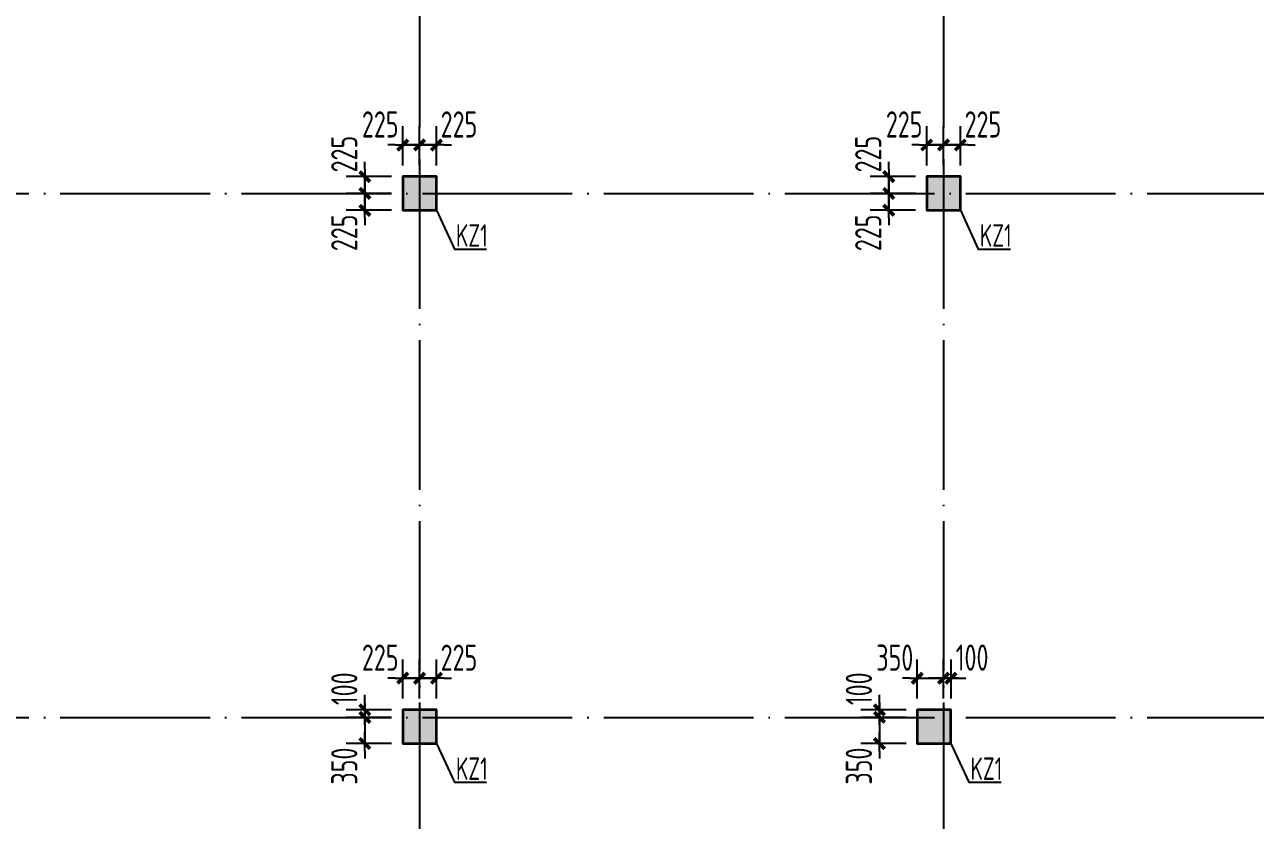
# Model space of a CAD drawing. Extents: x 8268344 to 8869063, y 669070 to 951310.
# Drawn here: x 8461431 to 8477875, y 830891 to 841524 of the extents above; entities that cross this region are included whole.
import ezdxf

# ---------------------------------------------------------------- set-up
doc = ezdxf.new("R2010")
doc.units = 0
doc.header["$LTSCALE"] = 1000
doc.linetypes.add('DOTE', pattern=[2.42, 2, -0.2, 0.02, -0.2])
doc.layers.get('0').update_dxf_attribs({"linetype": 'CONTINUOUS'})
doc.layers.get('Defpoints').update_dxf_attribs({"linetype": 'CONTINUOUS'})
for name, color, linetype in [('DIM', 3, 'CONTINUOUS'), ('DOTE', 1, 'DOTE'), ('PUB_TEXT', 7, 'CONTINUOUS'), ('柱涂实', 54, 'CONTINUOUS')]:
    doc.layers.add(name, color=color, linetype=linetype)
doc.layers.add('柱', color=2, linetype='CONTINUOUS', lineweight=35)
doc.styles.add('HZTXT', font='tssdeng.shx', dxfattribs={"width": 0.75, "bigfont": 'HZTXT.shx'})
doc.styles.add('TSSD_Dimension', font='Tssdeng.shx', dxfattribs={"width": 0.7, "bigfont": 'tssdchn.shx'})
doc.dimstyles.new('TSSD_100_100$0', dxfattribs={"dimtxt": 350, "dimasz": 100, "dimexe": 250, "dimexo": 150, "dimgap": 100, "dimtad": 1, "dimdec": 0, "dimzin": 0, "dimdsep": 46, "dimtxsty": 'TSSD_Dimension', "dimblk": '_TSDBK', "dimblk1": '_TSDBK', "dimblk2": '_TSDBK', "dimsah": 1, "dimcen": 0, "dimclrt": 7, "dimadec": 0, "dimazin": 0, "dimtfac": 1, "dimtdec": 0, "dimtix": 1, "dimtmove": 2, "dimatfit": 3, "dimldrblk": '_TSDBK', "dimfxl": 0, "dimtolj": 1, "dimtzin": 0, "dimarcsym": 0})

# ---------------------------------------------------------------- blocks, each defined once
blk = doc.blocks.new('_TSDBK')
blk.add_line((-1, 0), (1.5, 0))
at = {"const_width": 0.5}
blk.add_lwpolyline([(-0.7, -0.7), (0.7, 0.7)], dxfattribs=at)
blk = doc.blocks.new('*D1769')
at = {"layer": 'Defpoints', "color": 0}
for p in [(8472852, 832268), (8473358, 832368), (8473358, 832268)]:
    blk.add_point(p, dxfattribs=at)
at = {"layer": 'DIM', "color": 0, "lineweight": -2}
for p, q in [((8472852, 832468), (8472852, 832568)), ((8473208, 832368), (8472602, 832368)), ((8473208, 832268), (8472602, 832268)), ((8472852, 832368), (8472852, 832268)), ((8472852, 832168), (8472852, 832068))]:
    blk.add_line(p, q, dxfattribs=at)
at = {"layer": 'DIM', "color": 0, "lineweight": -2, "xscale": 100, "yscale": 100, "zscale": 100}
for p, rotation in [((8472852, 832368), 270), ((8472852, 832268), 90)]:
    blk.add_blockref('_TSDBK', p, dxfattribs=dict(at, rotation=rotation))
at = {"layer": 'DIM', "color": 7, "insert": (8472577, 832650), "char_height": 350, "attachment_point": 5, "rotation": 90, "style": 'TSSD_Dimension'}
blk.add_mtext('\\A1;100', dxfattribs=at)
blk = doc.blocks.new('*D1770')
at = {"layer": 'Defpoints', "color": 0}
for p in [(8473358, 832268), (8472852, 831918), (8473358, 831918)]:
    blk.add_point(p, dxfattribs=at)
at = {"layer": 'DIM', "color": 0, "lineweight": -2}
for p, q in [((8472852, 832368), (8472852, 832468)), ((8473208, 832268), (8472602, 832268)), ((8472852, 832268), (8472852, 831918)), ((8473208, 831918), (8472602, 831918)), ((8472852, 831818), (8472852, 831718))]:
    blk.add_line(p, q, dxfattribs=at)
at = {"layer": 'DIM', "color": 0, "lineweight": -2, "xscale": 100, "yscale": 100, "zscale": 100}
for p, rotation in [((8472852, 832268), 270), ((8472852, 831918), 90)]:
    blk.add_blockref('_TSDBK', p, dxfattribs=dict(at, rotation=rotation))
at = {"layer": 'DIM', "color": 7, "insert": (8472577, 831617), "char_height": 350, "attachment_point": 5, "rotation": 90, "style": 'TSSD_Dimension'}
blk.add_mtext('\\A1;350', dxfattribs=at)
blk = doc.blocks.new('*D1771')
at = {"layer": 'Defpoints', "color": 0}
for p in [(8473808, 832791), (8473708, 832368), (8473808, 832368)]:
    blk.add_point(p, dxfattribs=at)
at = {"layer": 'DIM', "color": 0, "lineweight": -2}
for p, q in [((8473708, 832518), (8473708, 833041)), ((8473808, 832518), (8473808, 833041)), ((8473608, 832791), (8473508, 832791)), ((8473708, 832791), (8473808, 832791)), ((8473908, 832791), (8474008, 832791))]:
    blk.add_line(p, q, dxfattribs=at)
at = {"layer": 'DIM', "color": 0, "lineweight": -2, "xscale": 100, "yscale": 100, "zscale": 100}
blk.add_blockref('_TSDBK', (8473708, 832791), dxfattribs=at)
at = {"layer": 'DIM', "color": 0, "lineweight": -2, "xscale": 100, "yscale": 100, "zscale": 100, "rotation": 180}
blk.add_blockref('_TSDBK', (8473808, 832791), dxfattribs=at)
at = {"layer": 'DIM', "color": 7, "insert": (8474090, 833066), "char_height": 350, "attachment_point": 5, "style": 'TSSD_Dimension'}
blk.add_mtext('\\A1;100', dxfattribs=at)
blk = doc.blocks.new('*D1772')
at = {"layer": 'Defpoints', "color": 0}
for p in [(8473708, 832791), (8473358, 832368), (8473708, 832368)]:
    blk.add_point(p, dxfattribs=at)
at = {"layer": 'DIM', "color": 0, "lineweight": -2}
for p, q in [((8473358, 832518), (8473358, 833041)), ((8473708, 832518), (8473708, 833041)), ((8473258, 832791), (8473158, 832791)), ((8473358, 832791), (8473708, 832791)), ((8473808, 832791), (8473908, 832791))]:
    blk.add_line(p, q, dxfattribs=at)
at = {"layer": 'DIM', "color": 0, "lineweight": -2, "xscale": 100, "yscale": 100, "zscale": 100}
blk.add_blockref('_TSDBK', (8473358, 832791), dxfattribs=at)
at = {"layer": 'DIM', "color": 0, "lineweight": -2, "xscale": 100, "yscale": 100, "zscale": 100, "rotation": 180}
blk.add_blockref('_TSDBK', (8473708, 832791), dxfattribs=at)
at = {"layer": 'DIM', "color": 7, "insert": (8473057, 833066), "char_height": 350, "attachment_point": 5, "style": 'TSSD_Dimension'}
blk.add_mtext('\\A1;350', dxfattribs=at)
blk = doc.blocks.new('*D1757')
at = {"layer": 'Defpoints', "color": 0}
for p in [(8466483, 839493), (8465977, 839268), (8466483, 839268)]:
    blk.add_point(p, dxfattribs=at)
at = {"layer": 'DIM', "color": 0, "lineweight": -2}
for p, q in [((8465977, 839593), (8465977, 839693)), ((8466333, 839493), (8465727, 839493)), ((8465977, 839493), (8465977, 839268)), ((8466333, 839268), (8465727, 839268)), ((8465977, 839168), (8465977, 839068))]:
    blk.add_line(p, q, dxfattribs=at)
at = {"layer": 'DIM', "color": 0, "lineweight": -2, "xscale": 100, "yscale": 100, "zscale": 100}
for p, rotation in [((8465977, 839493), 270), ((8465977, 839268), 90)]:
    blk.add_blockref('_TSDBK', p, dxfattribs=dict(at, rotation=rotation))
at = {"layer": 'DIM', "color": 7, "insert": (8465702, 839794), "char_height": 350, "attachment_point": 5, "rotation": 90, "style": 'TSSD_Dimension'}
blk.add_mtext('\\A1;225', dxfattribs=at)
blk = doc.blocks.new('*D1758')
at = {"layer": 'Defpoints', "color": 0}
for p in [(8466483, 839268), (8465977, 839043), (8466483, 839043)]:
    blk.add_point(p, dxfattribs=at)
at = {"layer": 'DIM', "color": 0, "lineweight": -2}
for p, q in [((8465977, 839368), (8465977, 839468)), ((8466333, 839268), (8465727, 839268)), ((8465977, 839268), (8465977, 839043)), ((8466333, 839043), (8465727, 839043)), ((8465977, 838943), (8465977, 838843))]:
    blk.add_line(p, q, dxfattribs=at)
at = {"layer": 'DIM', "color": 0, "lineweight": -2, "xscale": 100, "yscale": 100, "zscale": 100}
for p, rotation in [((8465977, 839268), 270), ((8465977, 839043), 90)]:
    blk.add_blockref('_TSDBK', p, dxfattribs=dict(at, rotation=rotation))
at = {"layer": 'DIM', "color": 7, "insert": (8465702, 838742), "char_height": 350, "attachment_point": 5, "rotation": 90, "style": 'TSSD_Dimension'}
blk.add_mtext('\\A1;225', dxfattribs=at)
blk = doc.blocks.new('*D1759')
at = {"layer": 'Defpoints', "color": 0}
for p in [(8466933, 839916), (8466708, 839493), (8466933, 839493)]:
    blk.add_point(p, dxfattribs=at)
at = {"layer": 'DIM', "color": 0, "lineweight": -2}
for p, q in [((8466708, 839643), (8466708, 840166)), ((8466933, 839643), (8466933, 840166)), ((8466608, 839916), (8466508, 839916)), ((8466708, 839916), (8466933, 839916)), ((8467033, 839916), (8467133, 839916))]:
    blk.add_line(p, q, dxfattribs=at)
at = {"layer": 'DIM', "color": 0, "lineweight": -2, "xscale": 100, "yscale": 100, "zscale": 100}
blk.add_blockref('_TSDBK', (8466708, 839916), dxfattribs=at)
at = {"layer": 'DIM', "color": 0, "lineweight": -2, "xscale": 100, "yscale": 100, "zscale": 100, "rotation": 180}
blk.add_blockref('_TSDBK', (8466933, 839916), dxfattribs=at)
at = {"layer": 'DIM', "color": 7, "insert": (8467234, 840191), "char_height": 350, "attachment_point": 5, "style": 'TSSD_Dimension'}
blk.add_mtext('\\A1;225', dxfattribs=at)
blk = doc.blocks.new('*D1760')
at = {"layer": 'Defpoints', "color": 0}
for p in [(8466708, 839916), (8466483, 839493), (8466708, 839493)]:
    blk.add_point(p, dxfattribs=at)
at = {"layer": 'DIM', "color": 0, "lineweight": -2}
for p, q in [((8466483, 839643), (8466483, 840166)), ((8466708, 839643), (8466708, 840166)), ((8466383, 839916), (8466283, 839916)), ((8466483, 839916), (8466708, 839916)), ((8466808, 839916), (8466908, 839916))]:
    blk.add_line(p, q, dxfattribs=at)
at = {"layer": 'DIM', "color": 0, "lineweight": -2, "xscale": 100, "yscale": 100, "zscale": 100}
blk.add_blockref('_TSDBK', (8466483, 839916), dxfattribs=at)
at = {"layer": 'DIM', "color": 0, "lineweight": -2, "xscale": 100, "yscale": 100, "zscale": 100, "rotation": 180}
blk.add_blockref('_TSDBK', (8466708, 839916), dxfattribs=at)
at = {"layer": 'DIM', "color": 7, "insert": (8466182, 840191), "char_height": 350, "attachment_point": 5, "style": 'TSSD_Dimension'}
blk.add_mtext('\\A1;225', dxfattribs=at)
blk = doc.blocks.new('*D1761')
at = {"layer": 'Defpoints', "color": 0}
for p in [(8465977, 832268), (8466483, 832368), (8466483, 832268)]:
    blk.add_point(p, dxfattribs=at)
at = {"layer": 'DIM', "color": 0, "lineweight": -2}
for p, q in [((8465977, 832468), (8465977, 832568)), ((8466333, 832368), (8465727, 832368)), ((8466333, 832268), (8465727, 832268)), ((8465977, 832368), (8465977, 832268)), ((8465977, 832168), (8465977, 832068))]:
    blk.add_line(p, q, dxfattribs=at)
at = {"layer": 'DIM', "color": 0, "lineweight": -2, "xscale": 100, "yscale": 100, "zscale": 100}
for p, rotation in [((8465977, 832368), 270), ((8465977, 832268), 90)]:
    blk.add_blockref('_TSDBK', p, dxfattribs=dict(at, rotation=rotation))
at = {"layer": 'DIM', "color": 7, "insert": (8465702, 832650), "char_height": 350, "attachment_point": 5, "rotation": 90, "style": 'TSSD_Dimension'}
blk.add_mtext('\\A1;100', dxfattribs=at)
blk = doc.blocks.new('*D1762')
at = {"layer": 'Defpoints', "color": 0}
for p in [(8466483, 832268), (8465977, 831918), (8466483, 831918)]:
    blk.add_point(p, dxfattribs=at)
at = {"layer": 'DIM', "color": 0, "lineweight": -2}
for p, q in [((8465977, 832368), (8465977, 832468)), ((8466333, 832268), (8465727, 832268)), ((8465977, 832268), (8465977, 831918)), ((8466333, 831918), (8465727, 831918)), ((8465977, 831818), (8465977, 831718))]:
    blk.add_line(p, q, dxfattribs=at)
at = {"layer": 'DIM', "color": 0, "lineweight": -2, "xscale": 100, "yscale": 100, "zscale": 100}
for p, rotation in [((8465977, 832268), 270), ((8465977, 831918), 90)]:
    blk.add_blockref('_TSDBK', p, dxfattribs=dict(at, rotation=rotation))
at = {"layer": 'DIM', "color": 7, "insert": (8465702, 831617), "char_height": 350, "attachment_point": 5, "rotation": 90, "style": 'TSSD_Dimension'}
blk.add_mtext('\\A1;350', dxfattribs=at)
blk = doc.blocks.new('*D1763')
at = {"layer": 'Defpoints', "color": 0}
for p in [(8466933, 832791), (8466708, 832368), (8466933, 832368)]:
    blk.add_point(p, dxfattribs=at)
at = {"layer": 'DIM', "color": 0, "lineweight": -2}
for p, q in [((8466708, 832518), (8466708, 833041)), ((8466933, 832518), (8466933, 833041)), ((8466608, 832791), (8466508, 832791)), ((8466708, 832791), (8466933, 832791)), ((8467033, 832791), (8467133, 832791))]:
    blk.add_line(p, q, dxfattribs=at)
at = {"layer": 'DIM', "color": 0, "lineweight": -2, "xscale": 100, "yscale": 100, "zscale": 100}
blk.add_blockref('_TSDBK', (8466708, 832791), dxfattribs=at)
at = {"layer": 'DIM', "color": 0, "lineweight": -2, "xscale": 100, "yscale": 100, "zscale": 100, "rotation": 180}
blk.add_blockref('_TSDBK', (8466933, 832791), dxfattribs=at)
at = {"layer": 'DIM', "color": 7, "insert": (8467234, 833066), "char_height": 350, "attachment_point": 5, "style": 'TSSD_Dimension'}
blk.add_mtext('\\A1;225', dxfattribs=at)
blk = doc.blocks.new('*D1764')
at = {"layer": 'Defpoints', "color": 0}
for p in [(8466708, 832791), (8466483, 832368), (8466708, 832368)]:
    blk.add_point(p, dxfattribs=at)
at = {"layer": 'DIM', "color": 0, "lineweight": -2}
for p, q in [((8466483, 832518), (8466483, 833041)), ((8466708, 832518), (8466708, 833041)), ((8466383, 832791), (8466283, 832791)), ((8466483, 832791), (8466708, 832791)), ((8466808, 832791), (8466908, 832791))]:
    blk.add_line(p, q, dxfattribs=at)
at = {"layer": 'DIM', "color": 0, "lineweight": -2, "xscale": 100, "yscale": 100, "zscale": 100}
blk.add_blockref('_TSDBK', (8466483, 832791), dxfattribs=at)
at = {"layer": 'DIM', "color": 0, "lineweight": -2, "xscale": 100, "yscale": 100, "zscale": 100, "rotation": 180}
blk.add_blockref('_TSDBK', (8466708, 832791), dxfattribs=at)
at = {"layer": 'DIM', "color": 7, "insert": (8466182, 833066), "char_height": 350, "attachment_point": 5, "style": 'TSSD_Dimension'}
blk.add_mtext('\\A1;225', dxfattribs=at)
blk = doc.blocks.new('*D1725')
at = {"layer": 'Defpoints', "color": 0}
for p in [(8473483, 839493), (8472977, 839268), (8473483, 839268)]:
    blk.add_point(p, dxfattribs=at)
at = {"layer": 'DIM', "color": 0, "lineweight": -2}
for p, q in [((8472977, 839593), (8472977, 839693)), ((8473333, 839493), (8472727, 839493)), ((8472977, 839493), (8472977, 839268)), ((8473333, 839268), (8472727, 839268)), ((8472977, 839168), (8472977, 839068))]:
    blk.add_line(p, q, dxfattribs=at)
at = {"layer": 'DIM', "color": 0, "lineweight": -2, "xscale": 100, "yscale": 100, "zscale": 100}
for p, rotation in [((8472977, 839493), 270), ((8472977, 839268), 90)]:
    blk.add_blockref('_TSDBK', p, dxfattribs=dict(at, rotation=rotation))
at = {"layer": 'DIM', "color": 7, "insert": (8472702, 839794), "char_height": 350, "attachment_point": 5, "rotation": 90, "style": 'TSSD_Dimension'}
blk.add_mtext('\\A1;225', dxfattribs=at)
blk = doc.blocks.new('*D1726')
at = {"layer": 'Defpoints', "color": 0}
for p in [(8473483, 839268), (8472977, 839043), (8473483, 839043)]:
    blk.add_point(p, dxfattribs=at)
at = {"layer": 'DIM', "color": 0, "lineweight": -2}
for p, q in [((8472977, 839368), (8472977, 839468)), ((8473333, 839268), (8472727, 839268)), ((8472977, 839268), (8472977, 839043)), ((8473333, 839043), (8472727, 839043)), ((8472977, 838943), (8472977, 838843))]:
    blk.add_line(p, q, dxfattribs=at)
at = {"layer": 'DIM', "color": 0, "lineweight": -2, "xscale": 100, "yscale": 100, "zscale": 100}
for p, rotation in [((8472977, 839268), 270), ((8472977, 839043), 90)]:
    blk.add_blockref('_TSDBK', p, dxfattribs=dict(at, rotation=rotation))
at = {"layer": 'DIM', "color": 7, "insert": (8472702, 838742), "char_height": 350, "attachment_point": 5, "rotation": 90, "style": 'TSSD_Dimension'}
blk.add_mtext('\\A1;225', dxfattribs=at)
blk = doc.blocks.new('*D1727')
at = {"layer": 'Defpoints', "color": 0}
for p in [(8473933, 839916), (8473708, 839493), (8473933, 839493)]:
    blk.add_point(p, dxfattribs=at)
at = {"layer": 'DIM', "color": 0, "lineweight": -2}
for p, q in [((8473708, 839643), (8473708, 840166)), ((8473933, 839643), (8473933, 840166)), ((8473608, 839916), (8473508, 839916)), ((8473708, 839916), (8473933, 839916)), ((8474033, 839916), (8474133, 839916))]:
    blk.add_line(p, q, dxfattribs=at)
at = {"layer": 'DIM', "color": 0, "lineweight": -2, "xscale": 100, "yscale": 100, "zscale": 100}
blk.add_blockref('_TSDBK', (8473708, 839916), dxfattribs=at)
at = {"layer": 'DIM', "color": 0, "lineweight": -2, "xscale": 100, "yscale": 100, "zscale": 100, "rotation": 180}
blk.add_blockref('_TSDBK', (8473933, 839916), dxfattribs=at)
at = {"layer": 'DIM', "color": 7, "insert": (8474234, 840191), "char_height": 350, "attachment_point": 5, "style": 'TSSD_Dimension'}
blk.add_mtext('\\A1;225', dxfattribs=at)
blk = doc.blocks.new('*D1728')
at = {"layer": 'Defpoints', "color": 0}
for p in [(8473708, 839916), (8473483, 839493), (8473708, 839493)]:
    blk.add_point(p, dxfattribs=at)
at = {"layer": 'DIM', "color": 0, "lineweight": -2}
for p, q in [((8473483, 839643), (8473483, 840166)), ((8473708, 839643), (8473708, 840166)), ((8473383, 839916), (8473283, 839916)), ((8473483, 839916), (8473708, 839916)), ((8473808, 839916), (8473908, 839916))]:
    blk.add_line(p, q, dxfattribs=at)
at = {"layer": 'DIM', "color": 0, "lineweight": -2, "xscale": 100, "yscale": 100, "zscale": 100}
blk.add_blockref('_TSDBK', (8473483, 839916), dxfattribs=at)
at = {"layer": 'DIM', "color": 0, "lineweight": -2, "xscale": 100, "yscale": 100, "zscale": 100, "rotation": 180}
blk.add_blockref('_TSDBK', (8473708, 839916), dxfattribs=at)
at = {"layer": 'DIM', "color": 7, "insert": (8473182, 840191), "char_height": 350, "attachment_point": 5, "style": 'TSSD_Dimension'}
blk.add_mtext('\\A1;225', dxfattribs=at)

msp = doc.modelspace()

# ---------------------------------------------------------------- hatches: boundary and pattern name
at = {"layer": '柱涂实'}
for points in [[(8466932.9, 839043.2), (8466932.9, 839493.2), (8466482.9, 839493.2), (8466482.9, 839043.2)], [(8473932.9, 839043.2), (8473932.9, 839493.2), (8473482.9, 839493.2), (8473482.9, 839043.2)], [(8466932.9, 831918.2), (8466932.9, 832368.2), (8466482.9, 832368.2), (8466482.9, 831918.2)], [(8473807.9, 831918.2), (8473807.9, 832368.2), (8473357.9, 832368.2), (8473357.9, 831918.2)]]:
    msp.add_hatch(color=256, dxfattribs=at).paths.add_polyline_path(points)

# ---------------------------------------------------------------- linework, layer by layer
at = {"layer": 'DOTE'}
for p, q in [((8466707.9, 868768.2), (8466707.9, 823768.2)), ((8473707.9, 868768.2), (8473707.9, 823768.2)), ((8437707.9, 839268.2), (8539007.9, 839268.2)), ((8437707.9, 832268.2), (8539007.9, 832268.2))]:
    msp.add_line(p, q, dxfattribs=at)
at = {"layer": 'PUB_TEXT', "color": 7}
for points in [[(8466932.9, 839043.2), (8467172.3, 838525.4), (8467603.6, 838525.4)], [(8473932.9, 839043.2), (8474172.3, 838525.4), (8474603.6, 838525.4)], [(8466932.9, 831918.2), (8467172.3, 831400.4), (8467603.6, 831400.4)], [(8473807.9, 831918.2), (8474047.3, 831400.4), (8474478.6, 831400.4)]]:
    msp.add_lwpolyline(points, dxfattribs=at)
at = {"layer": '柱'}
for points in [[(8466932.9, 839043.2), (8466932.9, 839493.2), (8466482.9, 839493.2), (8466482.9, 839043.2)], [(8473932.9, 839043.2), (8473932.9, 839493.2), (8473482.9, 839493.2), (8473482.9, 839043.2)], [(8466932.9, 831918.2), (8466932.9, 832368.2), (8466482.9, 832368.2), (8466482.9, 831918.2)], [(8473807.9, 831918.2), (8473807.9, 832368.2), (8473357.9, 832368.2), (8473357.9, 831918.2)]]:
    msp.add_lwpolyline(points, close=True, dxfattribs=at)
at = {"layer": '柱涂实', "linetype": 'Continuous'}
for points in [[(8466932.9, 839043.2), (8466932.9, 839493.2), (8466482.9, 839493.2), (8466482.9, 839043.2)], [(8473932.9, 839043.2), (8473932.9, 839493.2), (8473482.9, 839493.2), (8473482.9, 839043.2)], [(8466932.9, 831918.2), (8466932.9, 832368.2), (8466482.9, 832368.2), (8466482.9, 831918.2)], [(8473807.9, 831918.2), (8473807.9, 832368.2), (8473357.9, 832368.2), (8473357.9, 831918.2)]]:
    msp.add_lwpolyline(points, close=True, dxfattribs=at)

# ---------------------------------------------------------------- texts
at = {"layer": 'PUB_TEXT', "color": 6, "style": 'HZTXT', "width": 0.7}
for p in [(8467193.9, 838557.4), (8474193.9, 838557.4), (8467193.9, 831432.4), (8474068.9, 831432.4)]:
    msp.add_text('KZ1', height=300, dxfattribs=at).set_placement(p)

# ---------------------------------------------------------------- dimensions: what is measured, and where the dimension line sits
at = {"layer": 'DIM'}
for base, p1, p2, picture, middle in [((8466707.9, 839916.1), (8466482.9, 839493.2), (8466707.9, 839493.2), '*D1760', (8466181.8, 840191.1)), ((8466932.9, 839916.1), (8466707.9, 839493.2), (8466932.9, 839493.2), '*D1759', (8467234, 840191.1)), ((8473707.9, 839916.1), (8473482.9, 839493.2), (8473707.9, 839493.2), '*D1728', (8473181.8, 840191.1)), ((8473932.9, 839916.1), (8473707.9, 839493.2), (8473932.9, 839493.2), '*D1727', (8474234, 840191.1)), ((8466707.9, 832791.1), (8466482.9, 832368.2), (8466707.9, 832368.2), '*D1764', (8466181.8, 833066.1)), ((8466932.9, 832791.1), (8466707.9, 832368.2), (8466932.9, 832368.2), '*D1763', (8467234, 833066.1)), ((8473707.9, 832791.1), (8473357.9, 832368.2), (8473707.9, 832368.2), '*D1772', (8473056.8, 833066.1)), ((8473807.9, 832791.1), (8473707.9, 832368.2), (8473807.9, 832368.2), '*D1771', (8474090.2, 833066.1))]:
    dim = msp.add_linear_dim(base=base, p1=p1, p2=p2, dimstyle='TSSD_100_100$0', dxfattribs=at)
    dim.commit()
    dim.dimension.update_dxf_attribs({"geometry": picture, "text_midpoint": middle, "dimtype": 160})
for base, p1, p2, picture, middle in [((8465976.8, 839268.2), (8466482.9, 839493.2), (8466482.9, 839268.2), '*D1757', (8465701.8, 839794.3)), ((8472976.8, 839268.2), (8473482.9, 839493.2), (8473482.9, 839268.2), '*D1725', (8472701.8, 839794.3)), ((8465976.8, 839043.2), (8466482.9, 839268.2), (8466482.9, 839043.2), '*D1758', (8465701.8, 838742.1)), ((8472976.8, 839043.2), (8473482.9, 839268.2), (8473482.9, 839043.2), '*D1726', (8472701.8, 838742.2)), ((8465976.8, 832268.2), (8466482.9, 832368.2), (8466482.9, 832268.2), '*D1761', (8465701.8, 832650.5)), ((8472851.8, 832268.2), (8473357.9, 832368.2), (8473357.9, 832268.2), '*D1769', (8472576.8, 832650.5)), ((8465976.8, 831918.2), (8466482.9, 832268.2), (8466482.9, 831918.2), '*D1762', (8465701.8, 831617.2)), ((8472851.8, 831918.2), (8473357.9, 832268.2), (8473357.9, 831918.2), '*D1770', (8472576.8, 831617.2))]:
    dim = msp.add_linear_dim(base=base, p1=p1, p2=p2, angle=90, dimstyle='TSSD_100_100$0', dxfattribs=at)
    dim.commit()
    dim.dimension.update_dxf_attribs({"geometry": picture, "text_midpoint": middle, "dimtype": 160})

doc.saveas('drawing.dxf')
